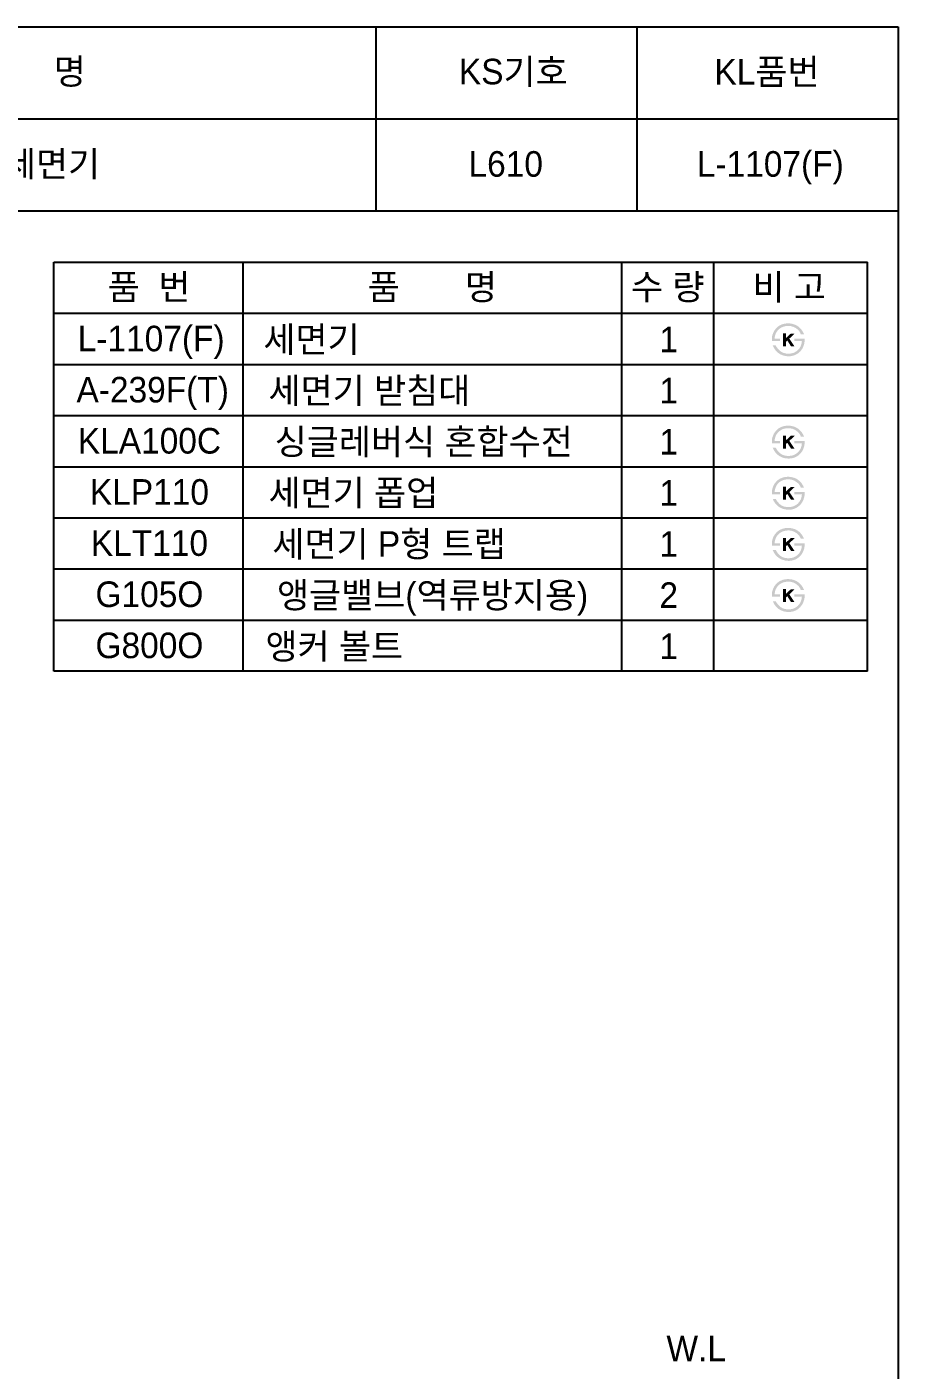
# Model space of a CAD drawing. Header units: millimetres. Extents: x 0 to 5707, y -67 to 2530.
# Drawn here: x 2856 to 3707, y 1217 to 2530 of the extents above; entities that cross this region are included whole.
import ezdxf
from ezdxf.enums import TextEntityAlignment as Align

# ---------------------------------------------------------------- set-up
doc = ezdxf.new("R2010")
doc.units = ezdxf.units.MM
doc.layers.add('TEXT', color=7, linetype='Continuous')
doc.layers.add('도각라인', color=7, linetype='Continuous')
doc.styles.add('타이틀', font='H2GTRM.TTF', dxfattribs={"height": 25})

msp = doc.modelspace()

# ---------------------------------------------------------------- hatches: boundary and pattern name
at = {"layer": 'TEXT'}
for points in [[(3583.9, 2222.8), (3583.9, 2223.2), (3583.9, 2223.6), (3583.9, 2224), (3583.9, 2224.4), (3583.9, 2224.8), (3583.9, 2225.2), (3583.9, 2225.6), (3584, 2226), (3584, 2226.4), (3584.1, 2226.8), (3584.2, 2227.2), (3584.2, 2227.6), (3584.3, 2228), (3584.4, 2228.4), (3584.5, 2228.8), (3584.6, 2229.1), (3584.7, 2229.5), (3584.9, 2229.9), (3585, 2230.3), (3585.1, 2230.6), (3585.3, 2231), (3585.5, 2231.4), (3585.6, 2231.7), (3585.8, 2232.1), (3586, 2232.4), (3586.2, 2232.7), (3586.4, 2233.1), (3586.6, 2233.4), (3586.8, 2233.7), (3587.1, 2234), (3587.3, 2234.3), (3587.8, 2234.9), (3588.1, 2235.2), (3588.3, 2235.5), (3588.6, 2235.8), (3588.9, 2236.1), (3589.2, 2236.4), (3589.5, 2236.6), (3589.8, 2236.9), (3590.1, 2237.1), (3590.5, 2237.4), (3590.8, 2237.6), (3591.1, 2237.8), (3591.5, 2238), (3591.8, 2238.2), (3592.2, 2238.4), (3592.6, 2238.6), (3593, 2238.7), (3593.4, 2238.9), (3593.8, 2239.1), (3594.2, 2239.2), (3594.6, 2239.4), (3595.1, 2239.5), (3595.5, 2239.6), (3596, 2239.7), (3596.4, 2239.8), (3596.9, 2239.9), (3597.3, 2239.9), (3597.8, 2240), (3598.3, 2240), (3598.8, 2240.1), (3599.2, 2240.1), (3599.7, 2240.1), (3600.5, 2240.1), (3600.9, 2240.1), (3601.2, 2240), (3601.6, 2240), (3602, 2240), (3602.3, 2239.9), (3602.7, 2239.9), (3603, 2239.8), (3603.4, 2239.7), (3603.7, 2239.7), (3604.1, 2239.6), (3604.4, 2239.5), (3604.7, 2239.4), (3605.1, 2239.3), (3605.4, 2239.2), (3605.7, 2239.1), (3606, 2239), (3606.4, 2238.9), (3606.7, 2238.7), (3607, 2238.6), (3607.3, 2238.5), (3607.6, 2238.3), (3607.9, 2238.2), (3608.2, 2238), (3608.4, 2237.8), (3608.7, 2237.7), (3609, 2237.5), (3609.3, 2237.3), (3609.6, 2237.1), (3609.8, 2236.9), (3610.1, 2236.7), (3610.5, 2236.4), (3610.9, 2236), (3611.3, 2235.6), (3611.7, 2235.2), (3612.1, 2234.8), (3612.4, 2234.4), (3612.8, 2234), (3613.1, 2233.6), (3613.4, 2233.1), (3613.7, 2232.6), (3614, 2232.2), (3614.3, 2231.7), (3614.6, 2231.1), (3614.8, 2230.6), (3615.1, 2230.1), (3615.3, 2229.5), (3615.3, 2229.5), (3612.2, 2229.5), (3612.2, 2229.5), (3612.1, 2229.7), (3612.1, 2229.9), (3612, 2230.1), (3611.9, 2230.2), (3611.9, 2230.4), (3611.8, 2230.6), (3611.7, 2230.7), (3611.6, 2230.9), (3611.5, 2231.1), (3611.4, 2231.2), (3611.3, 2231.4), (3611.2, 2231.6), (3611.1, 2231.7), (3611, 2231.9), (3610.9, 2232.1), (3610.8, 2232.2), (3610.7, 2232.4), (3610.5, 2232.6), (3610.3, 2232.9), (3610, 2233.2), (3609.7, 2233.5), (3609.4, 2233.8), (3609, 2234.1), (3608.7, 2234.4), (3608.3, 2234.7), (3608.1, 2234.9), (3607.9, 2235.1), (3607.6, 2235.2), (3607.4, 2235.4), (3607.2, 2235.5), (3606.9, 2235.7), (3606.7, 2235.8), (3606.4, 2236), (3606.2, 2236.1), (3606, 2236.2), (3605.7, 2236.4), (3605.4, 2236.5), (3605.2, 2236.6), (3604.9, 2236.7), (3604.7, 2236.8), (3604.4, 2236.9), (3604.2, 2237), (3603.9, 2237), (3603.6, 2237.1), (3603.4, 2237.2), (3603.1, 2237.3), (3602.8, 2237.3), (3602.6, 2237.4), (3602.3, 2237.4), (3602, 2237.5), (3601.7, 2237.5), (3601.4, 2237.5), (3601.2, 2237.6), (3600.9, 2237.6), (3600.6, 2237.6), (3600.3, 2237.6), (3600, 2237.6), (3599.7, 2237.6), (3599.3, 2237.6), (3599, 2237.6), (3598.6, 2237.5), (3598.3, 2237.5), (3598, 2237.5), (3597.7, 2237.4), (3597.3, 2237.4), (3597, 2237.3), (3596.7, 2237.3), (3596.4, 2237.2), (3596.1, 2237.1), (3595.8, 2237), (3595.5, 2237), (3595.2, 2236.9), (3594.9, 2236.8), (3594.6, 2236.7), (3594.3, 2236.5), (3594, 2236.4), (3593.8, 2236.3), (3593.5, 2236.2), (3593.2, 2236), (3593, 2235.9), (3592.7, 2235.7), (3592.4, 2235.6), (3592.2, 2235.4), (3591.9, 2235.2), (3591.7, 2235), (3591.4, 2234.9), (3591.2, 2234.7), (3591, 2234.5), (3590.7, 2234.3), (3590.5, 2234), (3590.3, 2233.8), (3590.1, 2233.6), (3589.8, 2233.4), (3589.6, 2233.1), (3589.4, 2232.9), (3589.2, 2232.6), (3589.1, 2232.4), (3588.9, 2232.1), (3588.7, 2231.9), (3588.5, 2231.6), (3588.4, 2231.4), (3588.2, 2231.1), (3588.1, 2230.8), (3587.9, 2230.5), (3587.8, 2230.3), (3587.7, 2230), (3587.6, 2229.7), (3587.5, 2229.4), (3587.4, 2229.1), (3587.3, 2228.8), (3587.2, 2228.5), (3587.1, 2228.2), (3587, 2227.8), (3586.9, 2227.5), (3586.9, 2227.2), (3586.8, 2226.9), (3586.8, 2226.5), (3586.7, 2226.2), (3586.7, 2225.8), (3586.7, 2225.5), (3586.6, 2225.1), (3586.6, 2225.1), (3591.8, 2225.1), (3591.8, 2225.1), (3591.8, 2225.1), (3591.8, 2222.8), (3591.8, 2222.8), (3591.8, 2222.8), (3583.9, 2222.8)], [(3616.1, 2225.1), (3616.1, 2224.7), (3616.1, 2224.3), (3616, 2223.8), (3616, 2223.4), (3616, 2223), (3616, 2222.5), (3615.9, 2222.1), (3615.8, 2221.7), (3615.8, 2221.3), (3615.7, 2220.9), (3615.6, 2220.4), (3615.5, 2220), (3615.4, 2219.6), (3615.3, 2219.2), (3615.1, 2218.8), (3615, 2218.4), (3614.9, 2218), (3614.7, 2217.6), (3614.6, 2217.3), (3614.4, 2216.9), (3614.2, 2216.5), (3614.1, 2216.2), (3613.9, 2215.8), (3613.7, 2215.5), (3613.5, 2215.1), (3613.3, 2214.8), (3613, 2214.5), (3612.8, 2214.2), (3612.6, 2213.8), (3612.3, 2213.5), (3612.1, 2213.2), (3611.8, 2212.9), (3611.6, 2212.6), (3611.3, 2212.4), (3611, 2212.1), (3610.7, 2211.8), (3610.4, 2211.6), (3610.1, 2211.3), (3609.8, 2211.1), (3609.5, 2210.8), (3609.2, 2210.6), (3608.9, 2210.4), (3608.6, 2210.2), (3608.2, 2210), (3607.9, 2209.8), (3607.5, 2209.6), (3607.2, 2209.4), (3606.8, 2209.3), (3606.5, 2209.1), (3606.1, 2209), (3605.7, 2208.8), (3605.4, 2208.7), (3605, 2208.6), (3604.6, 2208.5), (3604.2, 2208.4), (3603.8, 2208.3), (3603.4, 2208.2), (3603, 2208.1), (3602.6, 2208.1), (3602.2, 2208), (3601.8, 2208), (3601.4, 2208), (3601, 2207.9), (3600.6, 2207.9), (3600, 2207.9), (3599.3, 2208), (3598.7, 2208), (3598, 2208.1), (3597.4, 2208.2), (3597.1, 2208.2), (3596.8, 2208.3), (3596.5, 2208.3), (3596.2, 2208.4), (3595.9, 2208.5), (3595.6, 2208.6), (3595.3, 2208.6), (3595, 2208.7), (3594.7, 2208.8), (3594.4, 2208.9), (3594.1, 2209), (3593.9, 2209.1), (3593.6, 2209.2), (3593.3, 2209.4), (3593, 2209.5), (3592.8, 2209.6), (3592.5, 2209.7), (3592.2, 2209.9), (3592, 2210), (3591.7, 2210.2), (3591.5, 2210.3), (3590.9, 2210.7), (3590.7, 2210.8), (3590.4, 2211), (3590.2, 2211.2), (3589.9, 2211.4), (3589.7, 2211.6), (3589.4, 2211.8), (3589.2, 2212), (3589, 2212.2), (3588.7, 2212.5), (3588.5, 2212.7), (3588.3, 2212.9), (3588.1, 2213.1), (3587.9, 2213.4), (3587.6, 2213.6), (3587.4, 2213.9), (3587.2, 2214.1), (3587.1, 2214.4), (3586.9, 2214.6), (3586.7, 2214.9), (3586.5, 2215.2), (3586.3, 2215.5), (3586.2, 2215.7), (3586, 2216), (3585.8, 2216.3), (3585.7, 2216.6), (3585.5, 2216.9), (3585.4, 2217.2), (3585.1, 2217.8), (3584.8, 2218.5), (3584.8, 2218.5), (3587.7, 2218.5), (3587.7, 2218.5), (3588, 2218.1), (3588.2, 2217.6), (3588.4, 2217.2), (3588.7, 2216.9), (3588.9, 2216.5), (3589.2, 2216.1), (3589.4, 2215.8), (3589.7, 2215.4), (3590, 2215.1), (3590.3, 2214.8), (3590.5, 2214.5), (3590.8, 2214.2), (3591.1, 2213.9), (3591.4, 2213.6), (3591.7, 2213.3), (3592, 2213.1), (3592.2, 2212.9), (3592.5, 2212.7), (3592.7, 2212.6), (3592.9, 2212.4), (3593.2, 2212.3), (3593.4, 2212.1), (3593.7, 2212), (3593.9, 2211.9), (3594.2, 2211.7), (3594.4, 2211.6), (3594.7, 2211.5), (3594.9, 2211.4), (3595.2, 2211.3), (3595.4, 2211.2), (3595.7, 2211.1), (3596, 2211), (3596.2, 2211), (3596.5, 2210.9), (3596.8, 2210.8), (3597.1, 2210.8), (3597.4, 2210.7), (3597.6, 2210.7), (3597.9, 2210.6), (3598.2, 2210.6), (3598.5, 2210.6), (3598.8, 2210.5), (3599.1, 2210.5), (3599.4, 2210.5), (3599.7, 2210.5), (3600, 2210.5), (3600.3, 2210.5), (3601.2, 2210.5), (3601.5, 2210.6), (3601.7, 2210.6), (3602, 2210.6), (3602.3, 2210.6), (3602.5, 2210.7), (3602.8, 2210.7), (3603.1, 2210.8), (3603.3, 2210.8), (3603.6, 2210.9), (3603.8, 2210.9), (3604.1, 2211), (3604.3, 2211.1), (3604.6, 2211.2), (3604.8, 2211.2), (3605.1, 2211.3), (3605.3, 2211.4), (3605.6, 2211.5), (3605.8, 2211.6), (3606.1, 2211.8), (3606.3, 2211.9), (3606.5, 2212), (3606.8, 2212.1), (3607, 2212.3), (3607.3, 2212.4), (3607.5, 2212.6), (3607.7, 2212.7), (3607.9, 2212.9), (3608.2, 2213), (3608.4, 2213.2), (3608.6, 2213.4), (3608.9, 2213.6), (3609.1, 2213.8), (3609.4, 2214), (3609.6, 2214.3), (3609.8, 2214.5), (3610, 2214.8), (3610.3, 2215), (3610.5, 2215.3), (3610.7, 2215.5), (3610.9, 2215.8), (3611, 2216), (3611.2, 2216.3), (3611.4, 2216.6), (3611.5, 2216.9), (3611.7, 2217.2), (3611.9, 2217.4), (3612, 2217.7), (3612.1, 2218), (3612.3, 2218.3), (3612.4, 2218.7), (3612.5, 2219), (3612.6, 2219.3), (3612.7, 2219.6), (3612.8, 2220), (3612.9, 2220.3), (3612.9, 2220.6), (3613, 2221), (3613.1, 2221.3), (3613.1, 2221.7), (3613.2, 2222.1), (3613.2, 2222.4), (3613.3, 2222.8), (3613.3, 2222.8), (3605.8, 2222.8), (3605.8, 2222.8), (3605.8, 2222.8), (3605.8, 2225.1), (3605.8, 2225.1), (3605.8, 2225.1), (3616.1, 2225.1)], [(3597.7, 2225.8), (3602.5, 2230.2), (3606.3, 2230.2), (3601, 2225.2), (3606, 2217.7), (3602.6, 2217.7), (3599, 2223.4), (3597.7, 2222.2), (3597.7, 2217.7), (3594.7, 2217.7), (3594.7, 2230.3), (3597.7, 2230.3)], [(3583.9, 2122.8), (3583.9, 2123.2), (3583.9, 2123.6), (3583.9, 2124), (3583.9, 2124.4), (3583.9, 2124.8), (3583.9, 2125.2), (3583.9, 2125.6), (3584, 2126), (3584, 2126.4), (3584.1, 2126.8), (3584.2, 2127.2), (3584.2, 2127.6), (3584.3, 2128), (3584.4, 2128.4), (3584.5, 2128.8), (3584.6, 2129.1), (3584.7, 2129.5), (3584.9, 2129.9), (3585, 2130.3), (3585.1, 2130.6), (3585.3, 2131), (3585.5, 2131.4), (3585.6, 2131.7), (3585.8, 2132.1), (3586, 2132.4), (3586.2, 2132.7), (3586.4, 2133.1), (3586.6, 2133.4), (3586.8, 2133.7), (3587.1, 2134), (3587.3, 2134.3), (3587.8, 2134.9), (3588.1, 2135.2), (3588.3, 2135.5), (3588.6, 2135.8), (3588.9, 2136.1), (3589.2, 2136.4), (3589.5, 2136.6), (3589.8, 2136.9), (3590.1, 2137.1), (3590.5, 2137.4), (3590.8, 2137.6), (3591.1, 2137.8), (3591.5, 2138), (3591.8, 2138.2), (3592.2, 2138.4), (3592.6, 2138.6), (3593, 2138.7), (3593.4, 2138.9), (3593.8, 2139.1), (3594.2, 2139.2), (3594.6, 2139.4), (3595.1, 2139.5), (3595.5, 2139.6), (3596, 2139.7), (3596.4, 2139.8), (3596.9, 2139.9), (3597.3, 2139.9), (3597.8, 2140), (3598.3, 2140), (3598.8, 2140.1), (3599.2, 2140.1), (3599.7, 2140.1), (3600.5, 2140.1), (3600.9, 2140.1), (3601.2, 2140), (3601.6, 2140), (3602, 2140), (3602.3, 2139.9), (3602.7, 2139.9), (3603, 2139.8), (3603.4, 2139.7), (3603.7, 2139.7), (3604.1, 2139.6), (3604.4, 2139.5), (3604.7, 2139.4), (3605.1, 2139.3), (3605.4, 2139.2), (3605.7, 2139.1), (3606, 2139), (3606.4, 2138.9), (3606.7, 2138.7), (3607, 2138.6), (3607.3, 2138.5), (3607.6, 2138.3), (3607.9, 2138.2), (3608.2, 2138), (3608.4, 2137.8), (3608.7, 2137.7), (3609, 2137.5), (3609.3, 2137.3), (3609.6, 2137.1), (3609.8, 2136.9), (3610.1, 2136.7), (3610.5, 2136.4), (3610.9, 2136), (3611.3, 2135.6), (3611.7, 2135.2), (3612.1, 2134.8), (3612.4, 2134.4), (3612.8, 2134), (3613.1, 2133.6), (3613.4, 2133.1), (3613.7, 2132.6), (3614, 2132.2), (3614.3, 2131.7), (3614.6, 2131.1), (3614.8, 2130.6), (3615.1, 2130.1), (3615.3, 2129.5), (3615.3, 2129.5), (3612.2, 2129.5), (3612.2, 2129.5), (3612.1, 2129.7), (3612.1, 2129.9), (3612, 2130.1), (3611.9, 2130.2), (3611.9, 2130.4), (3611.8, 2130.6), (3611.7, 2130.7), (3611.6, 2130.9), (3611.5, 2131.1), (3611.4, 2131.2), (3611.3, 2131.4), (3611.2, 2131.6), (3611.1, 2131.7), (3611, 2131.9), (3610.9, 2132.1), (3610.8, 2132.2), (3610.7, 2132.4), (3610.5, 2132.6), (3610.3, 2132.9), (3610, 2133.2), (3609.7, 2133.5), (3609.4, 2133.8), (3609, 2134.1), (3608.7, 2134.4), (3608.3, 2134.7), (3608.1, 2134.9), (3607.9, 2135.1), (3607.6, 2135.2), (3607.4, 2135.4), (3607.2, 2135.5), (3606.9, 2135.7), (3606.7, 2135.8), (3606.4, 2136), (3606.2, 2136.1), (3606, 2136.2), (3605.7, 2136.4), (3605.4, 2136.5), (3605.2, 2136.6), (3604.9, 2136.7), (3604.7, 2136.8), (3604.4, 2136.9), (3604.2, 2137), (3603.9, 2137), (3603.6, 2137.1), (3603.4, 2137.2), (3603.1, 2137.3), (3602.8, 2137.3), (3602.6, 2137.4), (3602.3, 2137.4), (3602, 2137.5), (3601.7, 2137.5), (3601.4, 2137.5), (3601.2, 2137.6), (3600.9, 2137.6), (3600.6, 2137.6), (3600.3, 2137.6), (3600, 2137.6), (3599.7, 2137.6), (3599.3, 2137.6), (3599, 2137.6), (3598.6, 2137.5), (3598.3, 2137.5), (3598, 2137.5), (3597.7, 2137.4), (3597.3, 2137.4), (3597, 2137.3), (3596.7, 2137.3), (3596.4, 2137.2), (3596.1, 2137.1), (3595.8, 2137), (3595.5, 2137), (3595.2, 2136.9), (3594.9, 2136.8), (3594.6, 2136.7), (3594.3, 2136.5), (3594, 2136.4), (3593.8, 2136.3), (3593.5, 2136.2), (3593.2, 2136), (3593, 2135.9), (3592.7, 2135.7), (3592.4, 2135.6), (3592.2, 2135.4), (3591.9, 2135.2), (3591.7, 2135), (3591.4, 2134.9), (3591.2, 2134.7), (3591, 2134.5), (3590.7, 2134.3), (3590.5, 2134), (3590.3, 2133.8), (3590.1, 2133.6), (3589.8, 2133.4), (3589.6, 2133.1), (3589.4, 2132.9), (3589.2, 2132.6), (3589.1, 2132.4), (3588.9, 2132.1), (3588.7, 2131.9), (3588.5, 2131.6), (3588.4, 2131.4), (3588.2, 2131.1), (3588.1, 2130.8), (3587.9, 2130.5), (3587.8, 2130.3), (3587.7, 2130), (3587.6, 2129.7), (3587.5, 2129.4), (3587.4, 2129.1), (3587.3, 2128.8), (3587.2, 2128.5), (3587.1, 2128.2), (3587, 2127.8), (3586.9, 2127.5), (3586.9, 2127.2), (3586.8, 2126.9), (3586.8, 2126.5), (3586.7, 2126.2), (3586.7, 2125.8), (3586.7, 2125.5), (3586.6, 2125.1), (3586.6, 2125.1), (3591.8, 2125.1), (3591.8, 2125.1), (3591.8, 2125.1), (3591.8, 2122.8), (3591.8, 2122.8), (3591.8, 2122.8), (3583.9, 2122.8)], [(3597.7, 2125.8), (3602.5, 2130.2), (3606.3, 2130.2), (3601, 2125.2), (3606, 2117.7), (3602.6, 2117.7), (3599, 2123.4), (3597.7, 2122.2), (3597.7, 2117.7), (3594.7, 2117.7), (3594.7, 2130.3), (3597.7, 2130.3)], [(3616.1, 2125.1), (3616.1, 2124.7), (3616.1, 2124.3), (3616, 2123.8), (3616, 2123.4), (3616, 2123), (3616, 2122.5), (3615.9, 2122.1), (3615.8, 2121.7), (3615.8, 2121.3), (3615.7, 2120.9), (3615.6, 2120.4), (3615.5, 2120), (3615.4, 2119.6), (3615.3, 2119.2), (3615.1, 2118.8), (3615, 2118.4), (3614.9, 2118), (3614.7, 2117.6), (3614.6, 2117.3), (3614.4, 2116.9), (3614.2, 2116.5), (3614.1, 2116.2), (3613.9, 2115.8), (3613.7, 2115.5), (3613.5, 2115.1), (3613.3, 2114.8), (3613, 2114.5), (3612.8, 2114.2), (3612.6, 2113.8), (3612.3, 2113.5), (3612.1, 2113.2), (3611.8, 2112.9), (3611.6, 2112.6), (3611.3, 2112.4), (3611, 2112.1), (3610.7, 2111.8), (3610.4, 2111.6), (3610.1, 2111.3), (3609.8, 2111.1), (3609.5, 2110.8), (3609.2, 2110.6), (3608.9, 2110.4), (3608.6, 2110.2), (3608.2, 2110), (3607.9, 2109.8), (3607.5, 2109.6), (3607.2, 2109.4), (3606.8, 2109.3), (3606.5, 2109.1), (3606.1, 2109), (3605.7, 2108.8), (3605.4, 2108.7), (3605, 2108.6), (3604.6, 2108.5), (3604.2, 2108.4), (3603.8, 2108.3), (3603.4, 2108.2), (3603, 2108.1), (3602.6, 2108.1), (3602.2, 2108), (3601.8, 2108), (3601.4, 2108), (3601, 2107.9), (3600.6, 2107.9), (3600, 2107.9), (3599.3, 2108), (3598.7, 2108), (3598, 2108.1), (3597.4, 2108.2), (3597.1, 2108.2), (3596.8, 2108.3), (3596.5, 2108.3), (3596.2, 2108.4), (3595.9, 2108.5), (3595.6, 2108.6), (3595.3, 2108.6), (3595, 2108.7), (3594.7, 2108.8), (3594.4, 2108.9), (3594.1, 2109), (3593.9, 2109.1), (3593.6, 2109.2), (3593.3, 2109.4), (3593, 2109.5), (3592.8, 2109.6), (3592.5, 2109.7), (3592.2, 2109.9), (3592, 2110), (3591.7, 2110.2), (3591.5, 2110.3), (3590.9, 2110.7), (3590.7, 2110.8), (3590.4, 2111), (3590.2, 2111.2), (3589.9, 2111.4), (3589.7, 2111.6), (3589.4, 2111.8), (3589.2, 2112), (3589, 2112.2), (3588.7, 2112.5), (3588.5, 2112.7), (3588.3, 2112.9), (3588.1, 2113.1), (3587.9, 2113.4), (3587.6, 2113.6), (3587.4, 2113.9), (3587.2, 2114.1), (3587.1, 2114.4), (3586.9, 2114.6), (3586.7, 2114.9), (3586.5, 2115.2), (3586.3, 2115.5), (3586.2, 2115.7), (3586, 2116), (3585.8, 2116.3), (3585.7, 2116.6), (3585.5, 2116.9), (3585.4, 2117.2), (3585.1, 2117.8), (3584.8, 2118.5), (3584.8, 2118.5), (3587.7, 2118.5), (3587.7, 2118.5), (3588, 2118.1), (3588.2, 2117.6), (3588.4, 2117.2), (3588.7, 2116.9), (3588.9, 2116.5), (3589.2, 2116.1), (3589.4, 2115.8), (3589.7, 2115.4), (3590, 2115.1), (3590.3, 2114.8), (3590.5, 2114.5), (3590.8, 2114.2), (3591.1, 2113.9), (3591.4, 2113.6), (3591.7, 2113.3), (3592, 2113.1), (3592.2, 2112.9), (3592.5, 2112.7), (3592.7, 2112.6), (3592.9, 2112.4), (3593.2, 2112.3), (3593.4, 2112.1), (3593.7, 2112), (3593.9, 2111.9), (3594.2, 2111.7), (3594.4, 2111.6), (3594.7, 2111.5), (3594.9, 2111.4), (3595.2, 2111.3), (3595.4, 2111.2), (3595.7, 2111.1), (3596, 2111), (3596.2, 2111), (3596.5, 2110.9), (3596.8, 2110.8), (3597.1, 2110.8), (3597.4, 2110.7), (3597.6, 2110.7), (3597.9, 2110.6), (3598.2, 2110.6), (3598.5, 2110.6), (3598.8, 2110.5), (3599.1, 2110.5), (3599.4, 2110.5), (3599.7, 2110.5), (3600, 2110.5), (3600.3, 2110.5), (3601.2, 2110.5), (3601.5, 2110.6), (3601.7, 2110.6), (3602, 2110.6), (3602.3, 2110.6), (3602.5, 2110.7), (3602.8, 2110.7), (3603.1, 2110.8), (3603.3, 2110.8), (3603.6, 2110.9), (3603.8, 2110.9), (3604.1, 2111), (3604.3, 2111.1), (3604.6, 2111.2), (3604.8, 2111.2), (3605.1, 2111.3), (3605.3, 2111.4), (3605.6, 2111.5), (3605.8, 2111.6), (3606.1, 2111.8), (3606.3, 2111.9), (3606.5, 2112), (3606.8, 2112.1), (3607, 2112.3), (3607.3, 2112.4), (3607.5, 2112.6), (3607.7, 2112.7), (3607.9, 2112.9), (3608.2, 2113), (3608.4, 2113.2), (3608.6, 2113.4), (3608.9, 2113.6), (3609.1, 2113.8), (3609.4, 2114), (3609.6, 2114.3), (3609.8, 2114.5), (3610, 2114.8), (3610.3, 2115), (3610.5, 2115.3), (3610.7, 2115.5), (3610.9, 2115.8), (3611, 2116), (3611.2, 2116.3), (3611.4, 2116.6), (3611.5, 2116.9), (3611.7, 2117.2), (3611.9, 2117.4), (3612, 2117.7), (3612.1, 2118), (3612.3, 2118.3), (3612.4, 2118.7), (3612.5, 2119), (3612.6, 2119.3), (3612.7, 2119.6), (3612.8, 2120), (3612.9, 2120.3), (3612.9, 2120.6), (3613, 2121), (3613.1, 2121.3), (3613.1, 2121.7), (3613.2, 2122.1), (3613.2, 2122.4), (3613.3, 2122.8), (3613.3, 2122.8), (3605.8, 2122.8), (3605.8, 2122.8), (3605.8, 2122.8), (3605.8, 2125.1), (3605.8, 2125.1), (3605.8, 2125.1), (3616.1, 2125.1)], [(3583.9, 2072.8), (3583.9, 2073.2), (3583.9, 2073.6), (3583.9, 2074), (3583.9, 2074.4), (3583.9, 2074.8), (3583.9, 2075.2), (3583.9, 2075.6), (3584, 2076), (3584, 2076.4), (3584.1, 2076.8), (3584.2, 2077.2), (3584.2, 2077.6), (3584.3, 2078), (3584.4, 2078.4), (3584.5, 2078.8), (3584.6, 2079.1), (3584.7, 2079.5), (3584.9, 2079.9), (3585, 2080.3), (3585.1, 2080.6), (3585.3, 2081), (3585.5, 2081.4), (3585.6, 2081.7), (3585.8, 2082.1), (3586, 2082.4), (3586.2, 2082.7), (3586.4, 2083.1), (3586.6, 2083.4), (3586.8, 2083.7), (3587.1, 2084), (3587.3, 2084.3), (3587.8, 2084.9), (3588.1, 2085.2), (3588.3, 2085.5), (3588.6, 2085.8), (3588.9, 2086.1), (3589.2, 2086.4), (3589.5, 2086.6), (3589.8, 2086.9), (3590.1, 2087.1), (3590.5, 2087.4), (3590.8, 2087.6), (3591.1, 2087.8), (3591.5, 2088), (3591.8, 2088.2), (3592.2, 2088.4), (3592.6, 2088.6), (3593, 2088.7), (3593.4, 2088.9), (3593.8, 2089.1), (3594.2, 2089.2), (3594.6, 2089.4), (3595.1, 2089.5), (3595.5, 2089.6), (3596, 2089.7), (3596.4, 2089.8), (3596.9, 2089.9), (3597.3, 2089.9), (3597.8, 2090), (3598.3, 2090), (3598.8, 2090.1), (3599.2, 2090.1), (3599.7, 2090.1), (3600.5, 2090.1), (3600.9, 2090.1), (3601.2, 2090), (3601.6, 2090), (3602, 2090), (3602.3, 2089.9), (3602.7, 2089.9), (3603, 2089.8), (3603.4, 2089.7), (3603.7, 2089.7), (3604.1, 2089.6), (3604.4, 2089.5), (3604.7, 2089.4), (3605.1, 2089.3), (3605.4, 2089.2), (3605.7, 2089.1), (3606, 2089), (3606.4, 2088.9), (3606.7, 2088.7), (3607, 2088.6), (3607.3, 2088.5), (3607.6, 2088.3), (3607.9, 2088.2), (3608.2, 2088), (3608.4, 2087.8), (3608.7, 2087.7), (3609, 2087.5), (3609.3, 2087.3), (3609.6, 2087.1), (3609.8, 2086.9), (3610.1, 2086.7), (3610.5, 2086.4), (3610.9, 2086), (3611.3, 2085.6), (3611.7, 2085.2), (3612.1, 2084.8), (3612.4, 2084.4), (3612.8, 2084), (3613.1, 2083.6), (3613.4, 2083.1), (3613.7, 2082.6), (3614, 2082.2), (3614.3, 2081.7), (3614.6, 2081.1), (3614.8, 2080.6), (3615.1, 2080.1), (3615.3, 2079.5), (3615.3, 2079.5), (3612.2, 2079.5), (3612.2, 2079.5), (3612.1, 2079.7), (3612.1, 2079.9), (3612, 2080.1), (3611.9, 2080.2), (3611.9, 2080.4), (3611.8, 2080.6), (3611.7, 2080.7), (3611.6, 2080.9), (3611.5, 2081.1), (3611.4, 2081.2), (3611.3, 2081.4), (3611.2, 2081.6), (3611.1, 2081.7), (3611, 2081.9), (3610.9, 2082.1), (3610.8, 2082.2), (3610.7, 2082.4), (3610.5, 2082.6), (3610.3, 2082.9), (3610, 2083.2), (3609.7, 2083.5), (3609.4, 2083.8), (3609, 2084.1), (3608.7, 2084.4), (3608.3, 2084.7), (3608.1, 2084.9), (3607.9, 2085.1), (3607.6, 2085.2), (3607.4, 2085.4), (3607.2, 2085.5), (3606.9, 2085.7), (3606.7, 2085.8), (3606.4, 2086), (3606.2, 2086.1), (3606, 2086.2), (3605.7, 2086.4), (3605.4, 2086.5), (3605.2, 2086.6), (3604.9, 2086.7), (3604.7, 2086.8), (3604.4, 2086.9), (3604.2, 2087), (3603.9, 2087), (3603.6, 2087.1), (3603.4, 2087.2), (3603.1, 2087.3), (3602.8, 2087.3), (3602.6, 2087.4), (3602.3, 2087.4), (3602, 2087.5), (3601.7, 2087.5), (3601.4, 2087.5), (3601.2, 2087.6), (3600.9, 2087.6), (3600.6, 2087.6), (3600.3, 2087.6), (3600, 2087.6), (3599.7, 2087.6), (3599.3, 2087.6), (3599, 2087.6), (3598.6, 2087.5), (3598.3, 2087.5), (3598, 2087.5), (3597.7, 2087.4), (3597.3, 2087.4), (3597, 2087.3), (3596.7, 2087.3), (3596.4, 2087.2), (3596.1, 2087.1), (3595.8, 2087), (3595.5, 2087), (3595.2, 2086.9), (3594.9, 2086.8), (3594.6, 2086.7), (3594.3, 2086.5), (3594, 2086.4), (3593.8, 2086.3), (3593.5, 2086.2), (3593.2, 2086), (3593, 2085.9), (3592.7, 2085.7), (3592.4, 2085.6), (3592.2, 2085.4), (3591.9, 2085.2), (3591.7, 2085), (3591.4, 2084.9), (3591.2, 2084.7), (3591, 2084.5), (3590.7, 2084.3), (3590.5, 2084), (3590.3, 2083.8), (3590.1, 2083.6), (3589.8, 2083.4), (3589.6, 2083.1), (3589.4, 2082.9), (3589.2, 2082.6), (3589.1, 2082.4), (3588.9, 2082.1), (3588.7, 2081.9), (3588.5, 2081.6), (3588.4, 2081.4), (3588.2, 2081.1), (3588.1, 2080.8), (3587.9, 2080.5), (3587.8, 2080.3), (3587.7, 2080), (3587.6, 2079.7), (3587.5, 2079.4), (3587.4, 2079.1), (3587.3, 2078.8), (3587.2, 2078.5), (3587.1, 2078.2), (3587, 2077.8), (3586.9, 2077.5), (3586.9, 2077.2), (3586.8, 2076.9), (3586.8, 2076.5), (3586.7, 2076.2), (3586.7, 2075.8), (3586.7, 2075.5), (3586.6, 2075.1), (3586.6, 2075.1), (3591.8, 2075.1), (3591.8, 2075.1), (3591.8, 2075.1), (3591.8, 2072.8), (3591.8, 2072.8), (3591.8, 2072.8), (3583.9, 2072.8)], [(3616.1, 2075.1), (3616.1, 2074.7), (3616.1, 2074.3), (3616, 2073.8), (3616, 2073.4), (3616, 2073), (3616, 2072.5), (3615.9, 2072.1), (3615.8, 2071.7), (3615.8, 2071.3), (3615.7, 2070.9), (3615.6, 2070.4), (3615.5, 2070), (3615.4, 2069.6), (3615.3, 2069.2), (3615.1, 2068.8), (3615, 2068.4), (3614.9, 2068), (3614.7, 2067.6), (3614.6, 2067.3), (3614.4, 2066.9), (3614.2, 2066.5), (3614.1, 2066.2), (3613.9, 2065.8), (3613.7, 2065.5), (3613.5, 2065.1), (3613.3, 2064.8), (3613, 2064.5), (3612.8, 2064.2), (3612.6, 2063.8), (3612.3, 2063.5), (3612.1, 2063.2), (3611.8, 2062.9), (3611.6, 2062.6), (3611.3, 2062.4), (3611, 2062.1), (3610.7, 2061.8), (3610.4, 2061.6), (3610.1, 2061.3), (3609.8, 2061.1), (3609.5, 2060.8), (3609.2, 2060.6), (3608.9, 2060.4), (3608.6, 2060.2), (3608.2, 2060), (3607.9, 2059.8), (3607.5, 2059.6), (3607.2, 2059.4), (3606.8, 2059.3), (3606.5, 2059.1), (3606.1, 2059), (3605.7, 2058.8), (3605.4, 2058.7), (3605, 2058.6), (3604.6, 2058.5), (3604.2, 2058.4), (3603.8, 2058.3), (3603.4, 2058.2), (3603, 2058.1), (3602.6, 2058.1), (3602.2, 2058), (3601.8, 2058), (3601.4, 2058), (3601, 2057.9), (3600.6, 2057.9), (3600, 2057.9), (3599.3, 2058), (3598.7, 2058), (3598, 2058.1), (3597.4, 2058.2), (3597.1, 2058.2), (3596.8, 2058.3), (3596.5, 2058.3), (3596.2, 2058.4), (3595.9, 2058.5), (3595.6, 2058.6), (3595.3, 2058.6), (3595, 2058.7), (3594.7, 2058.8), (3594.4, 2058.9), (3594.1, 2059), (3593.9, 2059.1), (3593.6, 2059.2), (3593.3, 2059.4), (3593, 2059.5), (3592.8, 2059.6), (3592.5, 2059.7), (3592.2, 2059.9), (3592, 2060), (3591.7, 2060.2), (3591.5, 2060.3), (3590.9, 2060.7), (3590.7, 2060.8), (3590.4, 2061), (3590.2, 2061.2), (3589.9, 2061.4), (3589.7, 2061.6), (3589.4, 2061.8), (3589.2, 2062), (3589, 2062.2), (3588.7, 2062.5), (3588.5, 2062.7), (3588.3, 2062.9), (3588.1, 2063.1), (3587.9, 2063.4), (3587.6, 2063.6), (3587.4, 2063.9), (3587.2, 2064.1), (3587.1, 2064.4), (3586.9, 2064.6), (3586.7, 2064.9), (3586.5, 2065.2), (3586.3, 2065.5), (3586.2, 2065.7), (3586, 2066), (3585.8, 2066.3), (3585.7, 2066.6), (3585.5, 2066.9), (3585.4, 2067.2), (3585.1, 2067.8), (3584.8, 2068.5), (3584.8, 2068.5), (3587.7, 2068.5), (3587.7, 2068.5), (3588, 2068.1), (3588.2, 2067.6), (3588.4, 2067.2), (3588.7, 2066.9), (3588.9, 2066.5), (3589.2, 2066.1), (3589.4, 2065.8), (3589.7, 2065.4), (3590, 2065.1), (3590.3, 2064.8), (3590.5, 2064.5), (3590.8, 2064.2), (3591.1, 2063.9), (3591.4, 2063.6), (3591.7, 2063.3), (3592, 2063.1), (3592.2, 2062.9), (3592.5, 2062.7), (3592.7, 2062.6), (3592.9, 2062.4), (3593.2, 2062.3), (3593.4, 2062.1), (3593.7, 2062), (3593.9, 2061.9), (3594.2, 2061.7), (3594.4, 2061.6), (3594.7, 2061.5), (3594.9, 2061.4), (3595.2, 2061.3), (3595.4, 2061.2), (3595.7, 2061.1), (3596, 2061), (3596.2, 2061), (3596.5, 2060.9), (3596.8, 2060.8), (3597.1, 2060.8), (3597.4, 2060.7), (3597.6, 2060.7), (3597.9, 2060.6), (3598.2, 2060.6), (3598.5, 2060.6), (3598.8, 2060.5), (3599.1, 2060.5), (3599.4, 2060.5), (3599.7, 2060.5), (3600, 2060.5), (3600.3, 2060.5), (3601.2, 2060.5), (3601.5, 2060.6), (3601.7, 2060.6), (3602, 2060.6), (3602.3, 2060.6), (3602.5, 2060.7), (3602.8, 2060.7), (3603.1, 2060.8), (3603.3, 2060.8), (3603.6, 2060.9), (3603.8, 2060.9), (3604.1, 2061), (3604.3, 2061.1), (3604.6, 2061.2), (3604.8, 2061.2), (3605.1, 2061.3), (3605.3, 2061.4), (3605.6, 2061.5), (3605.8, 2061.6), (3606.1, 2061.8), (3606.3, 2061.9), (3606.5, 2062), (3606.8, 2062.1), (3607, 2062.3), (3607.3, 2062.4), (3607.5, 2062.6), (3607.7, 2062.7), (3607.9, 2062.9), (3608.2, 2063), (3608.4, 2063.2), (3608.6, 2063.4), (3608.9, 2063.6), (3609.1, 2063.8), (3609.4, 2064), (3609.6, 2064.3), (3609.8, 2064.5), (3610, 2064.8), (3610.3, 2065), (3610.5, 2065.3), (3610.7, 2065.5), (3610.9, 2065.8), (3611, 2066), (3611.2, 2066.3), (3611.4, 2066.6), (3611.5, 2066.9), (3611.7, 2067.2), (3611.9, 2067.4), (3612, 2067.7), (3612.1, 2068), (3612.3, 2068.3), (3612.4, 2068.7), (3612.5, 2069), (3612.6, 2069.3), (3612.7, 2069.6), (3612.8, 2070), (3612.9, 2070.3), (3612.9, 2070.6), (3613, 2071), (3613.1, 2071.3), (3613.1, 2071.7), (3613.2, 2072.1), (3613.2, 2072.4), (3613.3, 2072.8), (3613.3, 2072.8), (3605.8, 2072.8), (3605.8, 2072.8), (3605.8, 2072.8), (3605.8, 2075.1), (3605.8, 2075.1), (3605.8, 2075.1), (3616.1, 2075.1)], [(3597.7, 2075.8), (3602.5, 2080.2), (3606.3, 2080.2), (3601, 2075.2), (3606, 2067.7), (3602.6, 2067.7), (3599, 2073.4), (3597.7, 2072.2), (3597.7, 2067.7), (3594.7, 2067.7), (3594.7, 2080.3), (3597.7, 2080.3)], [(3583.9, 2022.8), (3583.9, 2023.2), (3583.9, 2023.6), (3583.9, 2024), (3583.9, 2024.4), (3583.9, 2024.8), (3583.9, 2025.2), (3583.9, 2025.6), (3584, 2026), (3584, 2026.4), (3584.1, 2026.8), (3584.2, 2027.2), (3584.2, 2027.6), (3584.3, 2028), (3584.4, 2028.4), (3584.5, 2028.8), (3584.6, 2029.1), (3584.7, 2029.5), (3584.9, 2029.9), (3585, 2030.3), (3585.1, 2030.6), (3585.3, 2031), (3585.5, 2031.4), (3585.6, 2031.7), (3585.8, 2032.1), (3586, 2032.4), (3586.2, 2032.7), (3586.4, 2033.1), (3586.6, 2033.4), (3586.8, 2033.7), (3587.1, 2034), (3587.3, 2034.3), (3587.8, 2034.9), (3588.1, 2035.2), (3588.3, 2035.5), (3588.6, 2035.8), (3588.9, 2036.1), (3589.2, 2036.4), (3589.5, 2036.6), (3589.8, 2036.9), (3590.1, 2037.1), (3590.5, 2037.4), (3590.8, 2037.6), (3591.1, 2037.8), (3591.5, 2038), (3591.8, 2038.2), (3592.2, 2038.4), (3592.6, 2038.6), (3593, 2038.7), (3593.4, 2038.9), (3593.8, 2039.1), (3594.2, 2039.2), (3594.6, 2039.4), (3595.1, 2039.5), (3595.5, 2039.6), (3596, 2039.7), (3596.4, 2039.8), (3596.9, 2039.9), (3597.3, 2039.9), (3597.8, 2040), (3598.3, 2040), (3598.8, 2040.1), (3599.2, 2040.1), (3599.7, 2040.1), (3600.5, 2040.1), (3600.9, 2040.1), (3601.2, 2040), (3601.6, 2040), (3602, 2040), (3602.3, 2039.9), (3602.7, 2039.9), (3603, 2039.8), (3603.4, 2039.7), (3603.7, 2039.7), (3604.1, 2039.6), (3604.4, 2039.5), (3604.7, 2039.4), (3605.1, 2039.3), (3605.4, 2039.2), (3605.7, 2039.1), (3606, 2039), (3606.4, 2038.9), (3606.7, 2038.7), (3607, 2038.6), (3607.3, 2038.5), (3607.6, 2038.3), (3607.9, 2038.2), (3608.2, 2038), (3608.4, 2037.8), (3608.7, 2037.7), (3609, 2037.5), (3609.3, 2037.3), (3609.6, 2037.1), (3609.8, 2036.9), (3610.1, 2036.7), (3610.5, 2036.4), (3610.9, 2036), (3611.3, 2035.6), (3611.7, 2035.2), (3612.1, 2034.8), (3612.4, 2034.4), (3612.8, 2034), (3613.1, 2033.6), (3613.4, 2033.1), (3613.7, 2032.6), (3614, 2032.2), (3614.3, 2031.7), (3614.6, 2031.1), (3614.8, 2030.6), (3615.1, 2030.1), (3615.3, 2029.5), (3615.3, 2029.5), (3612.2, 2029.5), (3612.2, 2029.5), (3612.1, 2029.7), (3612.1, 2029.9), (3612, 2030.1), (3611.9, 2030.2), (3611.9, 2030.4), (3611.8, 2030.6), (3611.7, 2030.7), (3611.6, 2030.9), (3611.5, 2031.1), (3611.4, 2031.2), (3611.3, 2031.4), (3611.2, 2031.6), (3611.1, 2031.7), (3611, 2031.9), (3610.9, 2032.1), (3610.8, 2032.2), (3610.7, 2032.4), (3610.5, 2032.6), (3610.3, 2032.9), (3610, 2033.2), (3609.7, 2033.5), (3609.4, 2033.8), (3609, 2034.1), (3608.7, 2034.4), (3608.3, 2034.7), (3608.1, 2034.9), (3607.9, 2035.1), (3607.6, 2035.2), (3607.4, 2035.4), (3607.2, 2035.5), (3606.9, 2035.7), (3606.7, 2035.8), (3606.4, 2036), (3606.2, 2036.1), (3606, 2036.2), (3605.7, 2036.4), (3605.4, 2036.5), (3605.2, 2036.6), (3604.9, 2036.7), (3604.7, 2036.8), (3604.4, 2036.9), (3604.2, 2037), (3603.9, 2037), (3603.6, 2037.1), (3603.4, 2037.2), (3603.1, 2037.3), (3602.8, 2037.3), (3602.6, 2037.4), (3602.3, 2037.4), (3602, 2037.5), (3601.7, 2037.5), (3601.4, 2037.5), (3601.2, 2037.6), (3600.9, 2037.6), (3600.6, 2037.6), (3600.3, 2037.6), (3600, 2037.6), (3599.7, 2037.6), (3599.3, 2037.6), (3599, 2037.6), (3598.6, 2037.5), (3598.3, 2037.5), (3598, 2037.5), (3597.7, 2037.4), (3597.3, 2037.4), (3597, 2037.3), (3596.7, 2037.3), (3596.4, 2037.2), (3596.1, 2037.1), (3595.8, 2037), (3595.5, 2037), (3595.2, 2036.9), (3594.9, 2036.8), (3594.6, 2036.7), (3594.3, 2036.5), (3594, 2036.4), (3593.8, 2036.3), (3593.5, 2036.2), (3593.2, 2036), (3593, 2035.9), (3592.7, 2035.7), (3592.4, 2035.6), (3592.2, 2035.4), (3591.9, 2035.2), (3591.7, 2035), (3591.4, 2034.9), (3591.2, 2034.7), (3591, 2034.5), (3590.7, 2034.3), (3590.5, 2034), (3590.3, 2033.8), (3590.1, 2033.6), (3589.8, 2033.4), (3589.6, 2033.1), (3589.4, 2032.9), (3589.2, 2032.6), (3589.1, 2032.4), (3588.9, 2032.1), (3588.7, 2031.9), (3588.5, 2031.6), (3588.4, 2031.4), (3588.2, 2031.1), (3588.1, 2030.8), (3587.9, 2030.5), (3587.8, 2030.3), (3587.7, 2030), (3587.6, 2029.7), (3587.5, 2029.4), (3587.4, 2029.1), (3587.3, 2028.8), (3587.2, 2028.5), (3587.1, 2028.2), (3587, 2027.8), (3586.9, 2027.5), (3586.9, 2027.2), (3586.8, 2026.9), (3586.8, 2026.5), (3586.7, 2026.2), (3586.7, 2025.8), (3586.7, 2025.5), (3586.6, 2025.1), (3586.6, 2025.1), (3591.8, 2025.1), (3591.8, 2025.1), (3591.8, 2025.1), (3591.8, 2022.8), (3591.8, 2022.8), (3591.8, 2022.8), (3583.9, 2022.8)], [(3616.1, 2025.1), (3616.1, 2024.7), (3616.1, 2024.3), (3616, 2023.8), (3616, 2023.4), (3616, 2023), (3616, 2022.5), (3615.9, 2022.1), (3615.8, 2021.7), (3615.8, 2021.3), (3615.7, 2020.9), (3615.6, 2020.4), (3615.5, 2020), (3615.4, 2019.6), (3615.3, 2019.2), (3615.1, 2018.8), (3615, 2018.4), (3614.9, 2018), (3614.7, 2017.6), (3614.6, 2017.3), (3614.4, 2016.9), (3614.2, 2016.5), (3614.1, 2016.2), (3613.9, 2015.8), (3613.7, 2015.5), (3613.5, 2015.1), (3613.3, 2014.8), (3613, 2014.5), (3612.8, 2014.2), (3612.6, 2013.8), (3612.3, 2013.5), (3612.1, 2013.2), (3611.8, 2012.9), (3611.6, 2012.6), (3611.3, 2012.4), (3611, 2012.1), (3610.7, 2011.8), (3610.4, 2011.6), (3610.1, 2011.3), (3609.8, 2011.1), (3609.5, 2010.8), (3609.2, 2010.6), (3608.9, 2010.4), (3608.6, 2010.2), (3608.2, 2010), (3607.9, 2009.8), (3607.5, 2009.6), (3607.2, 2009.4), (3606.8, 2009.3), (3606.5, 2009.1), (3606.1, 2009), (3605.7, 2008.8), (3605.4, 2008.7), (3605, 2008.6), (3604.6, 2008.5), (3604.2, 2008.4), (3603.8, 2008.3), (3603.4, 2008.2), (3603, 2008.1), (3602.6, 2008.1), (3602.2, 2008), (3601.8, 2008), (3601.4, 2008), (3601, 2007.9), (3600.6, 2007.9), (3600, 2007.9), (3599.3, 2008), (3598.7, 2008), (3598, 2008.1), (3597.4, 2008.2), (3597.1, 2008.2), (3596.8, 2008.3), (3596.5, 2008.3), (3596.2, 2008.4), (3595.9, 2008.5), (3595.6, 2008.6), (3595.3, 2008.6), (3595, 2008.7), (3594.7, 2008.8), (3594.4, 2008.9), (3594.1, 2009), (3593.9, 2009.1), (3593.6, 2009.2), (3593.3, 2009.4), (3593, 2009.5), (3592.8, 2009.6), (3592.5, 2009.7), (3592.2, 2009.9), (3592, 2010), (3591.7, 2010.2), (3591.5, 2010.3), (3590.9, 2010.7), (3590.7, 2010.8), (3590.4, 2011), (3590.2, 2011.2), (3589.9, 2011.4), (3589.7, 2011.6), (3589.4, 2011.8), (3589.2, 2012), (3589, 2012.2), (3588.7, 2012.5), (3588.5, 2012.7), (3588.3, 2012.9), (3588.1, 2013.1), (3587.9, 2013.4), (3587.6, 2013.6), (3587.4, 2013.9), (3587.2, 2014.1), (3587.1, 2014.4), (3586.9, 2014.6), (3586.7, 2014.9), (3586.5, 2015.2), (3586.3, 2015.5), (3586.2, 2015.7), (3586, 2016), (3585.8, 2016.3), (3585.7, 2016.6), (3585.5, 2016.9), (3585.4, 2017.2), (3585.1, 2017.8), (3584.8, 2018.5), (3584.8, 2018.5), (3587.7, 2018.5), (3587.7, 2018.5), (3588, 2018.1), (3588.2, 2017.6), (3588.4, 2017.2), (3588.7, 2016.9), (3588.9, 2016.5), (3589.2, 2016.1), (3589.4, 2015.8), (3589.7, 2015.4), (3590, 2015.1), (3590.3, 2014.8), (3590.5, 2014.5), (3590.8, 2014.2), (3591.1, 2013.9), (3591.4, 2013.6), (3591.7, 2013.3), (3592, 2013.1), (3592.2, 2012.9), (3592.5, 2012.7), (3592.7, 2012.6), (3592.9, 2012.4), (3593.2, 2012.3), (3593.4, 2012.1), (3593.7, 2012), (3593.9, 2011.9), (3594.2, 2011.7), (3594.4, 2011.6), (3594.7, 2011.5), (3594.9, 2011.4), (3595.2, 2011.3), (3595.4, 2011.2), (3595.7, 2011.1), (3596, 2011), (3596.2, 2011), (3596.5, 2010.9), (3596.8, 2010.8), (3597.1, 2010.8), (3597.4, 2010.7), (3597.6, 2010.7), (3597.9, 2010.6), (3598.2, 2010.6), (3598.5, 2010.6), (3598.8, 2010.5), (3599.1, 2010.5), (3599.4, 2010.5), (3599.7, 2010.5), (3600, 2010.5), (3600.3, 2010.5), (3601.2, 2010.5), (3601.5, 2010.6), (3601.7, 2010.6), (3602, 2010.6), (3602.3, 2010.6), (3602.5, 2010.7), (3602.8, 2010.7), (3603.1, 2010.8), (3603.3, 2010.8), (3603.6, 2010.9), (3603.8, 2010.9), (3604.1, 2011), (3604.3, 2011.1), (3604.6, 2011.2), (3604.8, 2011.2), (3605.1, 2011.3), (3605.3, 2011.4), (3605.6, 2011.5), (3605.8, 2011.6), (3606.1, 2011.8), (3606.3, 2011.9), (3606.5, 2012), (3606.8, 2012.1), (3607, 2012.3), (3607.3, 2012.4), (3607.5, 2012.6), (3607.7, 2012.7), (3607.9, 2012.9), (3608.2, 2013), (3608.4, 2013.2), (3608.6, 2013.4), (3608.9, 2013.6), (3609.1, 2013.8), (3609.4, 2014), (3609.6, 2014.3), (3609.8, 2014.5), (3610, 2014.8), (3610.3, 2015), (3610.5, 2015.3), (3610.7, 2015.5), (3610.9, 2015.8), (3611, 2016), (3611.2, 2016.3), (3611.4, 2016.6), (3611.5, 2016.9), (3611.7, 2017.2), (3611.9, 2017.4), (3612, 2017.7), (3612.1, 2018), (3612.3, 2018.3), (3612.4, 2018.7), (3612.5, 2019), (3612.6, 2019.3), (3612.7, 2019.6), (3612.8, 2020), (3612.9, 2020.3), (3612.9, 2020.6), (3613, 2021), (3613.1, 2021.3), (3613.1, 2021.7), (3613.2, 2022.1), (3613.2, 2022.4), (3613.3, 2022.8), (3613.3, 2022.8), (3605.8, 2022.8), (3605.8, 2022.8), (3605.8, 2022.8), (3605.8, 2025.1), (3605.8, 2025.1), (3605.8, 2025.1), (3616.1, 2025.1)], [(3597.7, 2025.8), (3602.5, 2030.2), (3606.3, 2030.2), (3601, 2025.2), (3606, 2017.7), (3602.6, 2017.7), (3599, 2023.4), (3597.7, 2022.2), (3597.7, 2017.7), (3594.7, 2017.7), (3594.7, 2030.3), (3597.7, 2030.3)], [(3583.9, 1972.8), (3583.9, 1973.2), (3583.9, 1973.6), (3583.9, 1974), (3583.9, 1974.4), (3583.9, 1974.8), (3583.9, 1975.2), (3583.9, 1975.6), (3584, 1976), (3584, 1976.4), (3584.1, 1976.8), (3584.2, 1977.2), (3584.2, 1977.6), (3584.3, 1978), (3584.4, 1978.4), (3584.5, 1978.8), (3584.6, 1979.1), (3584.7, 1979.5), (3584.9, 1979.9), (3585, 1980.3), (3585.1, 1980.6), (3585.3, 1981), (3585.5, 1981.4), (3585.6, 1981.7), (3585.8, 1982.1), (3586, 1982.4), (3586.2, 1982.7), (3586.4, 1983.1), (3586.6, 1983.4), (3586.8, 1983.7), (3587.1, 1984), (3587.3, 1984.3), (3587.8, 1984.9), (3588.1, 1985.2), (3588.3, 1985.5), (3588.6, 1985.8), (3588.9, 1986.1), (3589.2, 1986.4), (3589.5, 1986.6), (3589.8, 1986.9), (3590.1, 1987.1), (3590.5, 1987.4), (3590.8, 1987.6), (3591.1, 1987.8), (3591.5, 1988), (3591.8, 1988.2), (3592.2, 1988.4), (3592.6, 1988.6), (3593, 1988.7), (3593.4, 1988.9), (3593.8, 1989.1), (3594.2, 1989.2), (3594.6, 1989.4), (3595.1, 1989.5), (3595.5, 1989.6), (3596, 1989.7), (3596.4, 1989.8), (3596.9, 1989.9), (3597.3, 1989.9), (3597.8, 1990), (3598.3, 1990), (3598.8, 1990.1), (3599.2, 1990.1), (3599.7, 1990.1), (3600.5, 1990.1), (3600.9, 1990.1), (3601.2, 1990), (3601.6, 1990), (3602, 1990), (3602.3, 1989.9), (3602.7, 1989.9), (3603, 1989.8), (3603.4, 1989.7), (3603.7, 1989.7), (3604.1, 1989.6), (3604.4, 1989.5), (3604.7, 1989.4), (3605.1, 1989.3), (3605.4, 1989.2), (3605.7, 1989.1), (3606, 1989), (3606.4, 1988.9), (3606.7, 1988.7), (3607, 1988.6), (3607.3, 1988.5), (3607.6, 1988.3), (3607.9, 1988.2), (3608.2, 1988), (3608.4, 1987.8), (3608.7, 1987.7), (3609, 1987.5), (3609.3, 1987.3), (3609.6, 1987.1), (3609.8, 1986.9), (3610.1, 1986.7), (3610.5, 1986.4), (3610.9, 1986), (3611.3, 1985.6), (3611.7, 1985.2), (3612.1, 1984.8), (3612.4, 1984.4), (3612.8, 1984), (3613.1, 1983.6), (3613.4, 1983.1), (3613.7, 1982.6), (3614, 1982.2), (3614.3, 1981.7), (3614.6, 1981.1), (3614.8, 1980.6), (3615.1, 1980.1), (3615.3, 1979.5), (3615.3, 1979.5), (3612.2, 1979.5), (3612.2, 1979.5), (3612.1, 1979.7), (3612.1, 1979.9), (3612, 1980.1), (3611.9, 1980.2), (3611.9, 1980.4), (3611.8, 1980.6), (3611.7, 1980.7), (3611.6, 1980.9), (3611.5, 1981.1), (3611.4, 1981.2), (3611.3, 1981.4), (3611.2, 1981.6), (3611.1, 1981.7), (3611, 1981.9), (3610.9, 1982.1), (3610.8, 1982.2), (3610.7, 1982.4), (3610.5, 1982.6), (3610.3, 1982.9), (3610, 1983.2), (3609.7, 1983.5), (3609.4, 1983.8), (3609, 1984.1), (3608.7, 1984.4), (3608.3, 1984.7), (3608.1, 1984.9), (3607.9, 1985.1), (3607.6, 1985.2), (3607.4, 1985.4), (3607.2, 1985.5), (3606.9, 1985.7), (3606.7, 1985.8), (3606.4, 1986), (3606.2, 1986.1), (3606, 1986.2), (3605.7, 1986.4), (3605.4, 1986.5), (3605.2, 1986.6), (3604.9, 1986.7), (3604.7, 1986.8), (3604.4, 1986.9), (3604.2, 1987), (3603.9, 1987), (3603.6, 1987.1), (3603.4, 1987.2), (3603.1, 1987.3), (3602.8, 1987.3), (3602.6, 1987.4), (3602.3, 1987.4), (3602, 1987.5), (3601.7, 1987.5), (3601.4, 1987.5), (3601.2, 1987.6), (3600.9, 1987.6), (3600.6, 1987.6), (3600.3, 1987.6), (3600, 1987.6), (3599.7, 1987.6), (3599.3, 1987.6), (3599, 1987.6), (3598.6, 1987.5), (3598.3, 1987.5), (3598, 1987.5), (3597.7, 1987.4), (3597.3, 1987.4), (3597, 1987.3), (3596.7, 1987.3), (3596.4, 1987.2), (3596.1, 1987.1), (3595.8, 1987), (3595.5, 1987), (3595.2, 1986.9), (3594.9, 1986.8), (3594.6, 1986.7), (3594.3, 1986.5), (3594, 1986.4), (3593.8, 1986.3), (3593.5, 1986.2), (3593.2, 1986), (3593, 1985.9), (3592.7, 1985.7), (3592.4, 1985.6), (3592.2, 1985.4), (3591.9, 1985.2), (3591.7, 1985), (3591.4, 1984.9), (3591.2, 1984.7), (3591, 1984.5), (3590.7, 1984.3), (3590.5, 1984), (3590.3, 1983.8), (3590.1, 1983.6), (3589.8, 1983.4), (3589.6, 1983.1), (3589.4, 1982.9), (3589.2, 1982.6), (3589.1, 1982.4), (3588.9, 1982.1), (3588.7, 1981.9), (3588.5, 1981.6), (3588.4, 1981.4), (3588.2, 1981.1), (3588.1, 1980.8), (3587.9, 1980.5), (3587.8, 1980.3), (3587.7, 1980), (3587.6, 1979.7), (3587.5, 1979.4), (3587.4, 1979.1), (3587.3, 1978.8), (3587.2, 1978.5), (3587.1, 1978.2), (3587, 1977.8), (3586.9, 1977.5), (3586.9, 1977.2), (3586.8, 1976.9), (3586.8, 1976.5), (3586.7, 1976.2), (3586.7, 1975.8), (3586.7, 1975.5), (3586.6, 1975.1), (3586.6, 1975.1), (3591.8, 1975.1), (3591.8, 1975.1), (3591.8, 1975.1), (3591.8, 1972.8), (3591.8, 1972.8), (3591.8, 1972.8), (3583.9, 1972.8)], [(3616.1, 1975.1), (3616.1, 1974.7), (3616.1, 1974.3), (3616, 1973.8), (3616, 1973.4), (3616, 1973), (3616, 1972.5), (3615.9, 1972.1), (3615.8, 1971.7), (3615.8, 1971.3), (3615.7, 1970.9), (3615.6, 1970.4), (3615.5, 1970), (3615.4, 1969.6), (3615.3, 1969.2), (3615.1, 1968.8), (3615, 1968.4), (3614.9, 1968), (3614.7, 1967.6), (3614.6, 1967.3), (3614.4, 1966.9), (3614.2, 1966.5), (3614.1, 1966.2), (3613.9, 1965.8), (3613.7, 1965.5), (3613.5, 1965.1), (3613.3, 1964.8), (3613, 1964.5), (3612.8, 1964.2), (3612.6, 1963.8), (3612.3, 1963.5), (3612.1, 1963.2), (3611.8, 1962.9), (3611.6, 1962.6), (3611.3, 1962.4), (3611, 1962.1), (3610.7, 1961.8), (3610.4, 1961.6), (3610.1, 1961.3), (3609.8, 1961.1), (3609.5, 1960.8), (3609.2, 1960.6), (3608.9, 1960.4), (3608.6, 1960.2), (3608.2, 1960), (3607.9, 1959.8), (3607.5, 1959.6), (3607.2, 1959.4), (3606.8, 1959.3), (3606.5, 1959.1), (3606.1, 1959), (3605.7, 1958.8), (3605.4, 1958.7), (3605, 1958.6), (3604.6, 1958.5), (3604.2, 1958.4), (3603.8, 1958.3), (3603.4, 1958.2), (3603, 1958.1), (3602.6, 1958.1), (3602.2, 1958), (3601.8, 1958), (3601.4, 1958), (3601, 1957.9), (3600.6, 1957.9), (3600, 1957.9), (3599.3, 1958), (3598.7, 1958), (3598, 1958.1), (3597.4, 1958.2), (3597.1, 1958.2), (3596.8, 1958.3), (3596.5, 1958.3), (3596.2, 1958.4), (3595.9, 1958.5), (3595.6, 1958.6), (3595.3, 1958.6), (3595, 1958.7), (3594.7, 1958.8), (3594.4, 1958.9), (3594.1, 1959), (3593.9, 1959.1), (3593.6, 1959.2), (3593.3, 1959.4), (3593, 1959.5), (3592.8, 1959.6), (3592.5, 1959.7), (3592.2, 1959.9), (3592, 1960), (3591.7, 1960.2), (3591.5, 1960.3), (3590.9, 1960.7), (3590.7, 1960.8), (3590.4, 1961), (3590.2, 1961.2), (3589.9, 1961.4), (3589.7, 1961.6), (3589.4, 1961.8), (3589.2, 1962), (3589, 1962.2), (3588.7, 1962.5), (3588.5, 1962.7), (3588.3, 1962.9), (3588.1, 1963.1), (3587.9, 1963.4), (3587.6, 1963.6), (3587.4, 1963.9), (3587.2, 1964.1), (3587.1, 1964.4), (3586.9, 1964.6), (3586.7, 1964.9), (3586.5, 1965.2), (3586.3, 1965.5), (3586.2, 1965.7), (3586, 1966), (3585.8, 1966.3), (3585.7, 1966.6), (3585.5, 1966.9), (3585.4, 1967.2), (3585.1, 1967.8), (3584.8, 1968.5), (3584.8, 1968.5), (3587.7, 1968.5), (3587.7, 1968.5), (3588, 1968.1), (3588.2, 1967.6), (3588.4, 1967.2), (3588.7, 1966.9), (3588.9, 1966.5), (3589.2, 1966.1), (3589.4, 1965.8), (3589.7, 1965.4), (3590, 1965.1), (3590.3, 1964.8), (3590.5, 1964.5), (3590.8, 1964.2), (3591.1, 1963.9), (3591.4, 1963.6), (3591.7, 1963.3), (3592, 1963.1), (3592.2, 1962.9), (3592.5, 1962.7), (3592.7, 1962.6), (3592.9, 1962.4), (3593.2, 1962.3), (3593.4, 1962.1), (3593.7, 1962), (3593.9, 1961.9), (3594.2, 1961.7), (3594.4, 1961.6), (3594.7, 1961.5), (3594.9, 1961.4), (3595.2, 1961.3), (3595.4, 1961.2), (3595.7, 1961.1), (3596, 1961), (3596.2, 1961), (3596.5, 1960.9), (3596.8, 1960.8), (3597.1, 1960.8), (3597.4, 1960.7), (3597.6, 1960.7), (3597.9, 1960.6), (3598.2, 1960.6), (3598.5, 1960.6), (3598.8, 1960.5), (3599.1, 1960.5), (3599.4, 1960.5), (3599.7, 1960.5), (3600, 1960.5), (3600.3, 1960.5), (3601.2, 1960.5), (3601.5, 1960.6), (3601.7, 1960.6), (3602, 1960.6), (3602.3, 1960.6), (3602.5, 1960.7), (3602.8, 1960.7), (3603.1, 1960.8), (3603.3, 1960.8), (3603.6, 1960.9), (3603.8, 1960.9), (3604.1, 1961), (3604.3, 1961.1), (3604.6, 1961.2), (3604.8, 1961.2), (3605.1, 1961.3), (3605.3, 1961.4), (3605.6, 1961.5), (3605.8, 1961.6), (3606.1, 1961.8), (3606.3, 1961.9), (3606.5, 1962), (3606.8, 1962.1), (3607, 1962.3), (3607.3, 1962.4), (3607.5, 1962.6), (3607.7, 1962.7), (3607.9, 1962.9), (3608.2, 1963), (3608.4, 1963.2), (3608.6, 1963.4), (3608.9, 1963.6), (3609.1, 1963.8), (3609.4, 1964), (3609.6, 1964.3), (3609.8, 1964.5), (3610, 1964.8), (3610.3, 1965), (3610.5, 1965.3), (3610.7, 1965.5), (3610.9, 1965.8), (3611, 1966), (3611.2, 1966.3), (3611.4, 1966.6), (3611.5, 1966.9), (3611.7, 1967.2), (3611.9, 1967.4), (3612, 1967.7), (3612.1, 1968), (3612.3, 1968.3), (3612.4, 1968.7), (3612.5, 1969), (3612.6, 1969.3), (3612.7, 1969.6), (3612.8, 1970), (3612.9, 1970.3), (3612.9, 1970.6), (3613, 1971), (3613.1, 1971.3), (3613.1, 1971.7), (3613.2, 1972.1), (3613.2, 1972.4), (3613.3, 1972.8), (3613.3, 1972.8), (3605.8, 1972.8), (3605.8, 1972.8), (3605.8, 1972.8), (3605.8, 1975.1), (3605.8, 1975.1), (3605.8, 1975.1), (3616.1, 1975.1)], [(3597.7, 1975.8), (3602.5, 1980.2), (3606.3, 1980.2), (3601, 1975.2), (3606, 1967.7), (3602.6, 1967.7), (3599, 1973.4), (3597.7, 1972.2), (3597.7, 1967.7), (3594.7, 1967.7), (3594.7, 1980.3), (3597.7, 1980.3)]]:
    msp.add_hatch(color=256, dxfattribs=at).paths.add_polyline_path(points, flags=0)

# ---------------------------------------------------------------- linework, layer by layer
at = {"layer": '도각라인', "color": 7}
for p, q in [((1907.3, 2530), (3707.3, 2530)), ((3197.3, 2350), (3197.3, 2530)), ((3452.3, 2350), (3452.3, 2530)), ((3707.3, 2530), (3707.3, 0)), ((2427.3, 2440), (3707.3, 2440)), ((1907.3, 2350), (3707.3, 2350)), ((2882.3, 2300), (3677.3, 2300)), ((2882.3, 1900), (2882.3, 2300)), ((3067.3, 1900), (3067.3, 2300)), ((3437.3, 1900), (3437.3, 2300)), ((3527.3, 1900), (3527.3, 2300)), ((3677.3, 1900), (3677.3, 2300)), ((2882.3, 2250), (3677.3, 2250)), ((2882.3, 2200), (3677.3, 2200)), ((2882.3, 2150), (3677.3, 2150)), ((2882.3, 2100), (3677.3, 2100)), ((2882.3, 2050), (3677.3, 2050)), ((2882.3, 2000), (3677.3, 2000)), ((2882.3, 1950), (3677.3, 1950)), ((3677.3, 1900), (2882.3, 1900))]:
    msp.add_line(p, q, dxfattribs=at)

# ---------------------------------------------------------------- texts
at = {"layer": 'TEXT', "style": '타이틀'}
for s, p in [('품             명', (2823, 2486.4)), ('KS기호', (3331.2, 2486.3)), ('KL품번', (3579.1, 2486.1)), ('평면붙임 세면기', (2813.1, 2396)), ('L610', (3323.8, 2396)), ('L-1107(F)', (3582.4, 2396)), ('품  번', (2975.2, 2275.7)), ('품       명', (3252.1, 2275.7)), ('수 량', (3482.1, 2275.7)), ('비 고', (3600.9, 2275.7)), ('L-1107(F)', (2977.3, 2225.3)), ('세면기', (3134, 2224.4)), ('1', (3483.1, 2224.4)), ('A-239F(T)', (2978.8, 2175.3)), (' 세면기 받침대', (3186, 2174.4)), ('1', (3483.1, 2174.4)), ('KLA100C', (2975.6, 2125.3)), ('싱글레버식 혼합수전', (3243.7, 2124.4)), ('1', (3483.1, 2124.4)), ('세면기 폽업', (3174.9, 2074.4)), ('KLP110', (2975.6, 2075.3)), ('1', (3483.1, 2074.4)), ('KLT110', (2975.6, 2025.3)), ('세면기 P형 트랩', (3209.8, 2024.4)), ('1', (3483.1, 2024.4)), ('G105O', (2975.6, 1975.3)), ('G105O', (2975.6, 1975.3)), ('앵글밸브(역류방지용)', (3252.3, 1974.4)), ('2', (3483.1, 1974.4)), ('G800O', (2975.6, 1925.3)), ('앵커 볼트', (3156.3, 1924.4)), ('1', (3483.1, 1924.4))]:
    msp.add_text(s, height=25, dxfattribs=at).set_placement(p, align=Align.MIDDLE_CENTER)
msp.add_text('W.L', height=25, dxfattribs=at).set_placement((3510, 1237.8), align=Align.MIDDLE)

doc.saveas('drawing.dxf')
